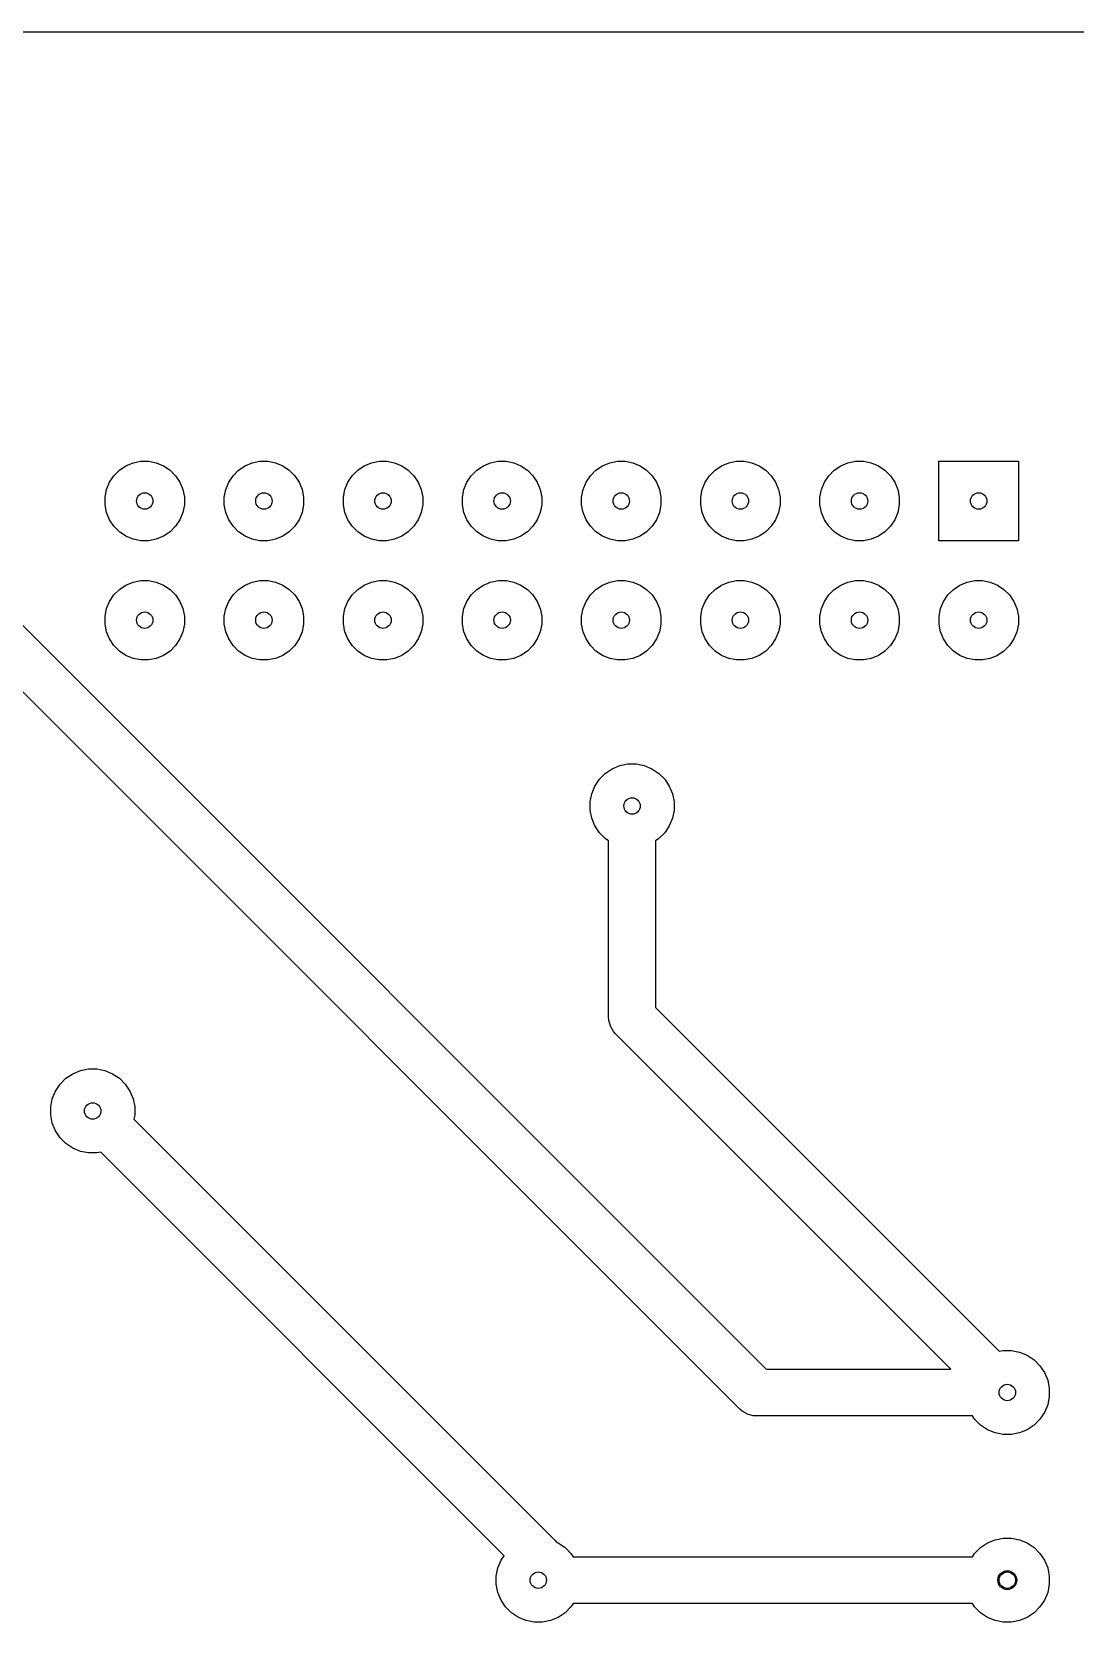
# Model space of a CAD drawing. Header units: millimetres. Extents: x 20 to 120, y -120 to -20.
# Drawn here: x 58.7 to 80.95, y -53.9 to -20 of the extents above; entities that cross this region are included whole.
import ezdxf

# ---------------------------------------------------------------- set-up
doc = ezdxf.new("R2010")
doc.units = ezdxf.units.MM
doc.layers.add('Edge.Cuts', color=40, linetype='CONTINUOUS', true_color=0xfabd2f)
doc.layers.add('F.Cu', color=52, linetype='CONTINUOUS', true_color=0xb8bb26)

msp = doc.modelspace()

# ---------------------------------------------------------------- linework, layer by layer
at = {"layer": 'Edge.Cuts', "linetype": 'CONTINUOUS'}
msp.add_line((20, -20), (120, -20), dxfattribs=at)
at = {"layer": 'Edge.Cuts'}
for centre in [(61.11, -30), (63.65, -30), (66.19, -30), (68.73, -30), (71.27, -30), (73.81, -30), (76.35, -30), (78.89, -30), (61.11, -32.54), (63.65, -32.54), (66.19, -32.54), (68.73, -32.54), (71.27, -32.54), (73.81, -32.54), (76.35, -32.54), (78.89, -32.54), (71.5, -36.5), (60, -43), (79.5, -49), (69.5, -53), (79.5, -53)]:
    msp.add_circle(centre, 0.175, dxfattribs=at)
at = {"layer": 'F.Cu', "linetype": 'CONTINUOUS'}
for p, q in [((78.04, -30.85), (78.04, -29.15)), ((78.04, -29.15), (79.74, -29.15)), ((79.74, -29.15), (79.74, -30.85)), ((60.360367, -29.599313), (60.452941, -29.460766)), ((60.452941, -29.460766), (60.570766, -29.342941)), ((60.570766, -29.342941), (60.709313, -29.250367)), ((60.709313, -29.250367), (60.863258, -29.186601)), ((60.863258, -29.186601), (61.026685, -29.154093)), ((61.026685, -29.154093), (61.193315, -29.154093)), ((61.193315, -29.154093), (61.356742, -29.186601)), ((61.356742, -29.186601), (61.510687, -29.250367)), ((61.510687, -29.250367), (61.649234, -29.342941)), ((61.649234, -29.342941), (61.767059, -29.460766)), ((61.767059, -29.460766), (61.859633, -29.599313)), ((62.900367, -29.599313), (62.992941, -29.460766)), ((62.992941, -29.460766), (63.110766, -29.342941)), ((63.110766, -29.342941), (63.249313, -29.250367)), ((63.249313, -29.250367), (63.403258, -29.186601)), ((63.403258, -29.186601), (63.566685, -29.154093)), ((63.566685, -29.154093), (63.733315, -29.154093)), ((63.733315, -29.154093), (63.896742, -29.186601)), ((63.896742, -29.186601), (64.050687, -29.250367)), ((64.050687, -29.250367), (64.189234, -29.342941)), ((64.189234, -29.342941), (64.307059, -29.460766)), ((64.307059, -29.460766), (64.399633, -29.599313)), ((65.440367, -29.599313), (65.532941, -29.460766)), ((65.532941, -29.460766), (65.650766, -29.342941)), ((65.650766, -29.342941), (65.789313, -29.250367)), ((65.789313, -29.250367), (65.943258, -29.186601)), ((65.943258, -29.186601), (66.106685, -29.154093)), ((66.106685, -29.154093), (66.273315, -29.154093)), ((66.273315, -29.154093), (66.436742, -29.186601)), ((66.436742, -29.186601), (66.590687, -29.250367)), ((66.590687, -29.250367), (66.729234, -29.342941)), ((66.729234, -29.342941), (66.847059, -29.460766)), ((66.847059, -29.460766), (66.939633, -29.599313)), ((67.980367, -29.599313), (68.072941, -29.460766)), ((68.072941, -29.460766), (68.190766, -29.342941)), ((68.190766, -29.342941), (68.329313, -29.250367)), ((68.329313, -29.250367), (68.483258, -29.186601)), ((68.483258, -29.186601), (68.646685, -29.154093)), ((68.646685, -29.154093), (68.813315, -29.154093)), ((68.813315, -29.154093), (68.976742, -29.186601)), ((68.976742, -29.186601), (69.130687, -29.250367)), ((69.130687, -29.250367), (69.269234, -29.342941)), ((69.269234, -29.342941), (69.387059, -29.460766)), ((69.387059, -29.460766), (69.479633, -29.599313)), ((70.520367, -29.599313), (70.612941, -29.460766)), ((70.612941, -29.460766), (70.730766, -29.342941)), ((70.730766, -29.342941), (70.869313, -29.250367)), ((70.869313, -29.250367), (71.023258, -29.186601)), ((71.023258, -29.186601), (71.186685, -29.154093)), ((71.186685, -29.154093), (71.353315, -29.154093)), ((71.353315, -29.154093), (71.516742, -29.186601)), ((71.516742, -29.186601), (71.670687, -29.250367)), ((71.670687, -29.250367), (71.809234, -29.342941)), ((71.809234, -29.342941), (71.927059, -29.460766)), ((71.927059, -29.460766), (72.019633, -29.599313)), ((73.060367, -29.599313), (73.152941, -29.460766)), ((73.152941, -29.460766), (73.270766, -29.342941)), ((73.270766, -29.342941), (73.409313, -29.250367)), ((73.409313, -29.250367), (73.563258, -29.186601)), ((73.563258, -29.186601), (73.726685, -29.154093)), ((73.726685, -29.154093), (73.893315, -29.154093)), ((73.893315, -29.154093), (74.056742, -29.186601)), ((74.056742, -29.186601), (74.210687, -29.250367)), ((74.210687, -29.250367), (74.349234, -29.342941)), ((74.349234, -29.342941), (74.467059, -29.460766)), ((74.467059, -29.460766), (74.559633, -29.599313)), ((75.600367, -29.599313), (75.692941, -29.460766)), ((75.692941, -29.460766), (75.810766, -29.342941)), ((75.810766, -29.342941), (75.949313, -29.250367)), ((75.949313, -29.250367), (76.103258, -29.186601)), ((76.103258, -29.186601), (76.266685, -29.154093)), ((76.266685, -29.154093), (76.433315, -29.154093)), ((76.433315, -29.154093), (76.596742, -29.186601)), ((76.596742, -29.186601), (76.750687, -29.250367)), ((76.750687, -29.250367), (76.889234, -29.342941)), ((76.889234, -29.342941), (77.007059, -29.460766)), ((77.007059, -29.460766), (77.099633, -29.599313)), ((60.264093, -29.916685), (60.296601, -29.753258)), ((60.296601, -29.753258), (60.360367, -29.599313)), ((61.859633, -29.599313), (61.923399, -29.753258)), ((61.923399, -29.753258), (61.955907, -29.916685)), ((62.804093, -29.916685), (62.836601, -29.753258)), ((62.836601, -29.753258), (62.900367, -29.599313)), ((64.399633, -29.599313), (64.463399, -29.753258)), ((64.463399, -29.753258), (64.495907, -29.916685)), ((65.344093, -29.916685), (65.376601, -29.753258)), ((65.376601, -29.753258), (65.440367, -29.599313)), ((66.939633, -29.599313), (67.003399, -29.753258)), ((67.003399, -29.753258), (67.035907, -29.916685)), ((67.884093, -29.916685), (67.916601, -29.753258)), ((67.916601, -29.753258), (67.980367, -29.599313)), ((69.479633, -29.599313), (69.543399, -29.753258)), ((69.543399, -29.753258), (69.575907, -29.916685)), ((70.424093, -29.916685), (70.456601, -29.753258)), ((70.456601, -29.753258), (70.520367, -29.599313)), ((72.019633, -29.599313), (72.083399, -29.753258)), ((72.083399, -29.753258), (72.115907, -29.916685)), ((72.964093, -29.916685), (72.996601, -29.753258)), ((72.996601, -29.753258), (73.060367, -29.599313)), ((74.559633, -29.599313), (74.623399, -29.753258)), ((74.623399, -29.753258), (74.655907, -29.916685)), ((75.504093, -29.916685), (75.536601, -29.753258)), ((75.536601, -29.753258), (75.600367, -29.599313)), ((77.099633, -29.599313), (77.163399, -29.753258)), ((77.163399, -29.753258), (77.195907, -29.916685)), ((60.264093, -30.083315), (60.264093, -29.916685)), ((60.296601, -30.246742), (60.264093, -30.083315)), ((61.955907, -30.083315), (61.923399, -30.246742)), ((61.955907, -29.916685), (61.955907, -30.083315)), ((62.804093, -30.083315), (62.804093, -29.916685)), ((62.836601, -30.246742), (62.804093, -30.083315)), ((64.495907, -30.083315), (64.463399, -30.246742)), ((64.495907, -29.916685), (64.495907, -30.083315)), ((65.344093, -30.083315), (65.344093, -29.916685)), ((65.376601, -30.246742), (65.344093, -30.083315)), ((67.035907, -30.083315), (67.003399, -30.246742)), ((67.035907, -29.916685), (67.035907, -30.083315)), ((67.884093, -30.083315), (67.884093, -29.916685)), ((67.916601, -30.246742), (67.884093, -30.083315)), ((69.575907, -30.083315), (69.543399, -30.246742)), ((69.575907, -29.916685), (69.575907, -30.083315)), ((70.424093, -30.083315), (70.424093, -29.916685)), ((70.456601, -30.246742), (70.424093, -30.083315)), ((72.115907, -30.083315), (72.083399, -30.246742)), ((72.115907, -29.916685), (72.115907, -30.083315)), ((72.964093, -30.083315), (72.964093, -29.916685)), ((72.996601, -30.246742), (72.964093, -30.083315)), ((74.655907, -30.083315), (74.623399, -30.246742)), ((74.655907, -29.916685), (74.655907, -30.083315)), ((75.504093, -30.083315), (75.504093, -29.916685)), ((75.536601, -30.246742), (75.504093, -30.083315)), ((77.195907, -30.083315), (77.163399, -30.246742)), ((77.195907, -29.916685), (77.195907, -30.083315)), ((60.360367, -30.400687), (60.296601, -30.246742)), ((60.452941, -30.539234), (60.360367, -30.400687)), ((61.859633, -30.400687), (61.767059, -30.539234)), ((61.923399, -30.246742), (61.859633, -30.400687)), ((62.900367, -30.400687), (62.836601, -30.246742)), ((62.992941, -30.539234), (62.900367, -30.400687)), ((64.399633, -30.400687), (64.307059, -30.539234)), ((64.463399, -30.246742), (64.399633, -30.400687)), ((65.440367, -30.400687), (65.376601, -30.246742)), ((65.532941, -30.539234), (65.440367, -30.400687)), ((66.939633, -30.400687), (66.847059, -30.539234)), ((67.003399, -30.246742), (66.939633, -30.400687)), ((67.980367, -30.400687), (67.916601, -30.246742)), ((68.072941, -30.539234), (67.980367, -30.400687)), ((69.479633, -30.400687), (69.387059, -30.539234)), ((69.543399, -30.246742), (69.479633, -30.400687)), ((70.520367, -30.400687), (70.456601, -30.246742)), ((70.612941, -30.539234), (70.520367, -30.400687)), ((72.019633, -30.400687), (71.927059, -30.539234)), ((72.083399, -30.246742), (72.019633, -30.400687)), ((73.060367, -30.400687), (72.996601, -30.246742)), ((73.152941, -30.539234), (73.060367, -30.400687)), ((74.559633, -30.400687), (74.467059, -30.539234)), ((74.623399, -30.246742), (74.559633, -30.400687)), ((75.600367, -30.400687), (75.536601, -30.246742)), ((75.692941, -30.539234), (75.600367, -30.400687)), ((77.099633, -30.400687), (77.007059, -30.539234)), ((77.163399, -30.246742), (77.099633, -30.400687)), ((60.570766, -30.657059), (60.452941, -30.539234)), ((60.709313, -30.749633), (60.570766, -30.657059)), ((60.863258, -30.813399), (60.709313, -30.749633)), ((61.026685, -30.845907), (60.863258, -30.813399)), ((61.356742, -30.813399), (61.193315, -30.845907)), ((61.510687, -30.749633), (61.356742, -30.813399)), ((61.649234, -30.657059), (61.510687, -30.749633)), ((61.767059, -30.539234), (61.649234, -30.657059)), ((63.110766, -30.657059), (62.992941, -30.539234)), ((63.249313, -30.749633), (63.110766, -30.657059)), ((63.403258, -30.813399), (63.249313, -30.749633)), ((63.566685, -30.845907), (63.403258, -30.813399)), ((63.896742, -30.813399), (63.733315, -30.845907)), ((64.050687, -30.749633), (63.896742, -30.813399)), ((64.189234, -30.657059), (64.050687, -30.749633)), ((64.307059, -30.539234), (64.189234, -30.657059)), ((65.650766, -30.657059), (65.532941, -30.539234)), ((65.789313, -30.749633), (65.650766, -30.657059)), ((65.943258, -30.813399), (65.789313, -30.749633)), ((66.106685, -30.845907), (65.943258, -30.813399)), ((66.436742, -30.813399), (66.273315, -30.845907)), ((66.590687, -30.749633), (66.436742, -30.813399)), ((66.729234, -30.657059), (66.590687, -30.749633)), ((66.847059, -30.539234), (66.729234, -30.657059)), ((68.190766, -30.657059), (68.072941, -30.539234)), ((68.329313, -30.749633), (68.190766, -30.657059)), ((68.483258, -30.813399), (68.329313, -30.749633)), ((68.646685, -30.845907), (68.483258, -30.813399)), ((68.976742, -30.813399), (68.813315, -30.845907)), ((69.130687, -30.749633), (68.976742, -30.813399)), ((69.269234, -30.657059), (69.130687, -30.749633)), ((69.387059, -30.539234), (69.269234, -30.657059)), ((70.730766, -30.657059), (70.612941, -30.539234)), ((70.869313, -30.749633), (70.730766, -30.657059)), ((71.023258, -30.813399), (70.869313, -30.749633)), ((71.186685, -30.845907), (71.023258, -30.813399)), ((71.516742, -30.813399), (71.353315, -30.845907)), ((71.670687, -30.749633), (71.516742, -30.813399)), ((71.809234, -30.657059), (71.670687, -30.749633)), ((71.927059, -30.539234), (71.809234, -30.657059)), ((73.270766, -30.657059), (73.152941, -30.539234)), ((73.409313, -30.749633), (73.270766, -30.657059)), ((73.563258, -30.813399), (73.409313, -30.749633)), ((73.726685, -30.845907), (73.563258, -30.813399)), ((74.056742, -30.813399), (73.893315, -30.845907)), ((74.210687, -30.749633), (74.056742, -30.813399)), ((74.349234, -30.657059), (74.210687, -30.749633)), ((74.467059, -30.539234), (74.349234, -30.657059)), ((75.810766, -30.657059), (75.692941, -30.539234)), ((75.949313, -30.749633), (75.810766, -30.657059)), ((76.103258, -30.813399), (75.949313, -30.749633)), ((76.266685, -30.845907), (76.103258, -30.813399)), ((76.596742, -30.813399), (76.433315, -30.845907)), ((76.750687, -30.749633), (76.596742, -30.813399)), ((76.889234, -30.657059), (76.750687, -30.749633)), ((77.007059, -30.539234), (76.889234, -30.657059)), ((61.193315, -30.845907), (61.026685, -30.845907)), ((63.733315, -30.845907), (63.566685, -30.845907)), ((66.273315, -30.845907), (66.106685, -30.845907)), ((68.813315, -30.845907), (68.646685, -30.845907)), ((71.353315, -30.845907), (71.186685, -30.845907)), ((73.893315, -30.845907), (73.726685, -30.845907)), ((76.433315, -30.845907), (76.266685, -30.845907)), ((79.74, -30.85), (78.04, -30.85)), ((60.570766, -31.882941), (60.709313, -31.790367)), ((60.709313, -31.790367), (60.863258, -31.726601)), ((60.863258, -31.726601), (61.026685, -31.694093)), ((61.026685, -31.694093), (61.193315, -31.694093)), ((61.193315, -31.694093), (61.356742, -31.726601)), ((61.356742, -31.726601), (61.510687, -31.790367)), ((61.510687, -31.790367), (61.649234, -31.882941)), ((63.110766, -31.882941), (63.249313, -31.790367)), ((63.249313, -31.790367), (63.403258, -31.726601)), ((63.403258, -31.726601), (63.566685, -31.694093)), ((63.566685, -31.694093), (63.733315, -31.694093)), ((63.733315, -31.694093), (63.896742, -31.726601)), ((63.896742, -31.726601), (64.050687, -31.790367)), ((64.050687, -31.790367), (64.189234, -31.882941)), ((65.650766, -31.882941), (65.789313, -31.790367)), ((65.789313, -31.790367), (65.943258, -31.726601)), ((65.943258, -31.726601), (66.106685, -31.694093)), ((66.106685, -31.694093), (66.273315, -31.694093)), ((66.273315, -31.694093), (66.436742, -31.726601)), ((66.436742, -31.726601), (66.590687, -31.790367)), ((66.590687, -31.790367), (66.729234, -31.882941)), ((68.190766, -31.882941), (68.329313, -31.790367)), ((68.329313, -31.790367), (68.483258, -31.726601)), ((68.483258, -31.726601), (68.646685, -31.694093)), ((68.646685, -31.694093), (68.813315, -31.694093)), ((68.813315, -31.694093), (68.976742, -31.726601)), ((68.976742, -31.726601), (69.130687, -31.790367)), ((69.130687, -31.790367), (69.269234, -31.882941)), ((70.730766, -31.882941), (70.869313, -31.790367)), ((70.869313, -31.790367), (71.023258, -31.726601)), ((71.023258, -31.726601), (71.186685, -31.694093)), ((71.186685, -31.694093), (71.353315, -31.694093)), ((71.353315, -31.694093), (71.516742, -31.726601)), ((71.516742, -31.726601), (71.670687, -31.790367)), ((71.670687, -31.790367), (71.809234, -31.882941)), ((73.270766, -31.882941), (73.409313, -31.790367)), ((73.409313, -31.790367), (73.563258, -31.726601)), ((73.563258, -31.726601), (73.726685, -31.694093)), ((73.726685, -31.694093), (73.893315, -31.694093)), ((73.893315, -31.694093), (74.056742, -31.726601)), ((74.056742, -31.726601), (74.210687, -31.790367)), ((74.210687, -31.790367), (74.349234, -31.882941)), ((75.810766, -31.882941), (75.949313, -31.790367)), ((75.949313, -31.790367), (76.103258, -31.726601)), ((76.103258, -31.726601), (76.266685, -31.694093)), ((76.266685, -31.694093), (76.433315, -31.694093)), ((76.433315, -31.694093), (76.596742, -31.726601)), ((76.596742, -31.726601), (76.750687, -31.790367)), ((76.750687, -31.790367), (76.889234, -31.882941)), ((78.350766, -31.882941), (78.489313, -31.790367)), ((78.489313, -31.790367), (78.643258, -31.726601)), ((78.643258, -31.726601), (78.806685, -31.694093)), ((78.806685, -31.694093), (78.973315, -31.694093)), ((78.973315, -31.694093), (79.136742, -31.726601)), ((79.136742, -31.726601), (79.290687, -31.790367)), ((79.290687, -31.790367), (79.429234, -31.882941)), ((60.296601, -32.293258), (60.360367, -32.139313)), ((60.360367, -32.139313), (60.452941, -32.000766)), ((60.452941, -32.000766), (60.570766, -31.882941)), ((61.649234, -31.882941), (61.767059, -32.000766)), ((61.767059, -32.000766), (61.859633, -32.139313)), ((61.859633, -32.139313), (61.923399, -32.293258)), ((62.836601, -32.293258), (62.900367, -32.139313)), ((62.900367, -32.139313), (62.992941, -32.000766)), ((62.992941, -32.000766), (63.110766, -31.882941)), ((64.189234, -31.882941), (64.307059, -32.000766)), ((64.307059, -32.000766), (64.399633, -32.139313)), ((64.399633, -32.139313), (64.463399, -32.293258)), ((65.376601, -32.293258), (65.440367, -32.139313)), ((65.440367, -32.139313), (65.532941, -32.000766)), ((65.532941, -32.000766), (65.650766, -31.882941)), ((66.729234, -31.882941), (66.847059, -32.000766)), ((66.847059, -32.000766), (66.939633, -32.139313)), ((66.939633, -32.139313), (67.003399, -32.293258)), ((67.916601, -32.293258), (67.980367, -32.139313)), ((67.980367, -32.139313), (68.072941, -32.000766)), ((68.072941, -32.000766), (68.190766, -31.882941)), ((69.269234, -31.882941), (69.387059, -32.000766)), ((69.387059, -32.000766), (69.479633, -32.139313)), ((69.479633, -32.139313), (69.543399, -32.293258)), ((70.456601, -32.293258), (70.520367, -32.139313)), ((70.520367, -32.139313), (70.612941, -32.000766)), ((70.612941, -32.000766), (70.730766, -31.882941)), ((71.809234, -31.882941), (71.927059, -32.000766)), ((71.927059, -32.000766), (72.019633, -32.139313)), ((72.019633, -32.139313), (72.083399, -32.293258)), ((72.996601, -32.293258), (73.060367, -32.139313)), ((73.060367, -32.139313), (73.152941, -32.000766)), ((73.152941, -32.000766), (73.270766, -31.882941)), ((74.349234, -31.882941), (74.467059, -32.000766)), ((74.467059, -32.000766), (74.559633, -32.139313)), ((74.559633, -32.139313), (74.623399, -32.293258)), ((75.536601, -32.293258), (75.600367, -32.139313)), ((75.600367, -32.139313), (75.692941, -32.000766)), ((75.692941, -32.000766), (75.810766, -31.882941)), ((76.889234, -31.882941), (77.007059, -32.000766)), ((77.007059, -32.000766), (77.099633, -32.139313)), ((77.099633, -32.139313), (77.163399, -32.293258)), ((78.076601, -32.293258), (78.140367, -32.139313)), ((78.140367, -32.139313), (78.232941, -32.000766)), ((78.232941, -32.000766), (78.350766, -31.882941)), ((79.429234, -31.882941), (79.547059, -32.000766)), ((79.547059, -32.000766), (79.639633, -32.139313)), ((79.639633, -32.139313), (79.703399, -32.293258)), ((58.29, -32.433452), (74.356548, -48.5)), ((60.264093, -32.456685), (60.296601, -32.293258)), ((60.264093, -32.623315), (60.264093, -32.456685)), ((61.923399, -32.293258), (61.955907, -32.456685)), ((61.955907, -32.456685), (61.955907, -32.623315)), ((62.804093, -32.456685), (62.836601, -32.293258)), ((62.804093, -32.623315), (62.804093, -32.456685)), ((64.463399, -32.293258), (64.495907, -32.456685)), ((64.495907, -32.456685), (64.495907, -32.623315)), ((65.344093, -32.456685), (65.376601, -32.293258)), ((65.344093, -32.623315), (65.344093, -32.456685)), ((67.003399, -32.293258), (67.035907, -32.456685)), ((67.035907, -32.456685), (67.035907, -32.623315)), ((67.884093, -32.456685), (67.916601, -32.293258)), ((67.884093, -32.623315), (67.884093, -32.456685)), ((69.543399, -32.293258), (69.575907, -32.456685)), ((69.575907, -32.456685), (69.575907, -32.623315)), ((70.424093, -32.456685), (70.456601, -32.293258)), ((70.424093, -32.623315), (70.424093, -32.456685)), ((72.083399, -32.293258), (72.115907, -32.456685)), ((72.115907, -32.456685), (72.115907, -32.623315)), ((72.964093, -32.456685), (72.996601, -32.293258)), ((72.964093, -32.623315), (72.964093, -32.456685)), ((74.623399, -32.293258), (74.655907, -32.456685)), ((74.655907, -32.456685), (74.655907, -32.623315)), ((75.504093, -32.456685), (75.536601, -32.293258)), ((75.504093, -32.623315), (75.504093, -32.456685)), ((77.163399, -32.293258), (77.195907, -32.456685)), ((77.195907, -32.456685), (77.195907, -32.623315)), ((78.044093, -32.456685), (78.076601, -32.293258)), ((78.044093, -32.623315), (78.044093, -32.456685)), ((79.703399, -32.293258), (79.735907, -32.456685)), ((79.735907, -32.456685), (79.735907, -32.623315)), ((60.296601, -32.786742), (60.264093, -32.623315)), ((60.360367, -32.940687), (60.296601, -32.786742)), ((61.923399, -32.786742), (61.859633, -32.940687)), ((61.955907, -32.623315), (61.923399, -32.786742)), ((62.836601, -32.786742), (62.804093, -32.623315)), ((62.900367, -32.940687), (62.836601, -32.786742)), ((64.463399, -32.786742), (64.399633, -32.940687)), ((64.495907, -32.623315), (64.463399, -32.786742)), ((65.376601, -32.786742), (65.344093, -32.623315)), ((65.440367, -32.940687), (65.376601, -32.786742)), ((67.003399, -32.786742), (66.939633, -32.940687)), ((67.035907, -32.623315), (67.003399, -32.786742)), ((67.916601, -32.786742), (67.884093, -32.623315)), ((67.980367, -32.940687), (67.916601, -32.786742)), ((69.543399, -32.786742), (69.479633, -32.940687)), ((69.575907, -32.623315), (69.543399, -32.786742)), ((70.456601, -32.786742), (70.424093, -32.623315)), ((70.520367, -32.940687), (70.456601, -32.786742)), ((72.083399, -32.786742), (72.019633, -32.940687)), ((72.115907, -32.623315), (72.083399, -32.786742)), ((72.996601, -32.786742), (72.964093, -32.623315)), ((73.060367, -32.940687), (72.996601, -32.786742)), ((74.623399, -32.786742), (74.559633, -32.940687)), ((74.655907, -32.623315), (74.623399, -32.786742)), ((75.536601, -32.786742), (75.504093, -32.623315)), ((75.600367, -32.940687), (75.536601, -32.786742)), ((77.163399, -32.786742), (77.099633, -32.940687)), ((77.195907, -32.623315), (77.163399, -32.786742)), ((78.076601, -32.786742), (78.044093, -32.623315)), ((78.140367, -32.940687), (78.076601, -32.786742)), ((79.703399, -32.786742), (79.639633, -32.940687)), ((79.735907, -32.623315), (79.703399, -32.786742)), ((73.795887, -49.353553), (57.436447, -32.994112)), ((60.452941, -33.079234), (60.360367, -32.940687)), ((60.570766, -33.197059), (60.452941, -33.079234)), ((60.709313, -33.289633), (60.570766, -33.197059)), ((61.649234, -33.197059), (61.510687, -33.289633)), ((61.767059, -33.079234), (61.649234, -33.197059)), ((61.859633, -32.940687), (61.767059, -33.079234)), ((62.992941, -33.079234), (62.900367, -32.940687)), ((63.110766, -33.197059), (62.992941, -33.079234)), ((63.249313, -33.289633), (63.110766, -33.197059)), ((64.189234, -33.197059), (64.050687, -33.289633)), ((64.307059, -33.079234), (64.189234, -33.197059)), ((64.399633, -32.940687), (64.307059, -33.079234)), ((65.532941, -33.079234), (65.440367, -32.940687)), ((65.650766, -33.197059), (65.532941, -33.079234)), ((65.789313, -33.289633), (65.650766, -33.197059)), ((66.729234, -33.197059), (66.590687, -33.289633)), ((66.847059, -33.079234), (66.729234, -33.197059)), ((66.939633, -32.940687), (66.847059, -33.079234)), ((68.072941, -33.079234), (67.980367, -32.940687)), ((68.190766, -33.197059), (68.072941, -33.079234)), ((68.329313, -33.289633), (68.190766, -33.197059)), ((69.269234, -33.197059), (69.130687, -33.289633)), ((69.387059, -33.079234), (69.269234, -33.197059)), ((69.479633, -32.940687), (69.387059, -33.079234)), ((70.612941, -33.079234), (70.520367, -32.940687)), ((70.730766, -33.197059), (70.612941, -33.079234)), ((70.869313, -33.289633), (70.730766, -33.197059)), ((71.809234, -33.197059), (71.670687, -33.289633)), ((71.927059, -33.079234), (71.809234, -33.197059)), ((72.019633, -32.940687), (71.927059, -33.079234)), ((73.152941, -33.079234), (73.060367, -32.940687)), ((73.270766, -33.197059), (73.152941, -33.079234)), ((73.409313, -33.289633), (73.270766, -33.197059)), ((74.349234, -33.197059), (74.210687, -33.289633)), ((74.467059, -33.079234), (74.349234, -33.197059)), ((74.559633, -32.940687), (74.467059, -33.079234)), ((75.692941, -33.079234), (75.600367, -32.940687)), ((75.810766, -33.197059), (75.692941, -33.079234)), ((75.949313, -33.289633), (75.810766, -33.197059)), ((76.889234, -33.197059), (76.750687, -33.289633)), ((77.007059, -33.079234), (76.889234, -33.197059)), ((77.099633, -32.940687), (77.007059, -33.079234)), ((78.232941, -33.079234), (78.140367, -32.940687)), ((78.350766, -33.197059), (78.232941, -33.079234)), ((78.489313, -33.289633), (78.350766, -33.197059)), ((79.429234, -33.197059), (79.290687, -33.289633)), ((79.547059, -33.079234), (79.429234, -33.197059)), ((79.639633, -32.940687), (79.547059, -33.079234)), ((60.863258, -33.353399), (60.709313, -33.289633)), ((61.026685, -33.385907), (60.863258, -33.353399)), ((61.193315, -33.385907), (61.026685, -33.385907)), ((61.356742, -33.353399), (61.193315, -33.385907)), ((61.510687, -33.289633), (61.356742, -33.353399)), ((63.403258, -33.353399), (63.249313, -33.289633)), ((63.566685, -33.385907), (63.403258, -33.353399)), ((63.733315, -33.385907), (63.566685, -33.385907)), ((63.896742, -33.353399), (63.733315, -33.385907)), ((64.050687, -33.289633), (63.896742, -33.353399)), ((65.943258, -33.353399), (65.789313, -33.289633)), ((66.106685, -33.385907), (65.943258, -33.353399)), ((66.273315, -33.385907), (66.106685, -33.385907)), ((66.436742, -33.353399), (66.273315, -33.385907)), ((66.590687, -33.289633), (66.436742, -33.353399)), ((68.483258, -33.353399), (68.329313, -33.289633)), ((68.646685, -33.385907), (68.483258, -33.353399)), ((68.813315, -33.385907), (68.646685, -33.385907)), ((68.976742, -33.353399), (68.813315, -33.385907)), ((69.130687, -33.289633), (68.976742, -33.353399)), ((71.023258, -33.353399), (70.869313, -33.289633)), ((71.186685, -33.385907), (71.023258, -33.353399)), ((71.353315, -33.385907), (71.186685, -33.385907)), ((71.516742, -33.353399), (71.353315, -33.385907)), ((71.670687, -33.289633), (71.516742, -33.353399)), ((73.563258, -33.353399), (73.409313, -33.289633)), ((73.726685, -33.385907), (73.563258, -33.353399)), ((73.893315, -33.385907), (73.726685, -33.385907)), ((74.056742, -33.353399), (73.893315, -33.385907)), ((74.210687, -33.289633), (74.056742, -33.353399)), ((76.103258, -33.353399), (75.949313, -33.289633)), ((76.266685, -33.385907), (76.103258, -33.353399)), ((76.433315, -33.385907), (76.266685, -33.385907)), ((76.596742, -33.353399), (76.433315, -33.385907)), ((76.750687, -33.289633), (76.596742, -33.353399)), ((78.643258, -33.353399), (78.489313, -33.289633)), ((78.806685, -33.385907), (78.643258, -33.353399)), ((78.973315, -33.385907), (78.806685, -33.385907)), ((79.136742, -33.353399), (78.973315, -33.385907)), ((79.290687, -33.289633), (79.136742, -33.353399)), ((70.706271, -36.075743), (70.804291, -35.929046)), ((70.804291, -35.929046), (70.929046, -35.804291)), ((70.929046, -35.804291), (71.075743, -35.706271)), ((71.075743, -35.706271), (71.238744, -35.638754)), ((71.238744, -35.638754), (71.411785, -35.604334)), ((71.411785, -35.604334), (71.588215, -35.604334)), ((71.588215, -35.604334), (71.761256, -35.638754)), ((71.761256, -35.638754), (71.924257, -35.706271)), ((71.924257, -35.706271), (72.070954, -35.804291)), ((72.070954, -35.804291), (72.195709, -35.929046)), ((72.195709, -35.929046), (72.293729, -36.075743)), ((70.604334, -36.411785), (70.638754, -36.238744)), ((70.638754, -36.238744), (70.706271, -36.075743)), ((72.293729, -36.075743), (72.361246, -36.238744)), ((72.361246, -36.238744), (72.395666, -36.411785)), ((70.604334, -36.588215), (70.604334, -36.411785)), ((70.638754, -36.761256), (70.604334, -36.588215)), ((72.395666, -36.588215), (72.361246, -36.761256)), ((72.395666, -36.411785), (72.395666, -36.588215)), ((70.706271, -36.924257), (70.638754, -36.761256)), ((70.804291, -37.070954), (70.706271, -36.924257)), ((72.293729, -36.924257), (72.195709, -37.070954)), ((72.361246, -36.761256), (72.293729, -36.924257)), ((70.929046, -37.195709), (70.804291, -37.070954)), ((71, -37.243119), (70.929046, -37.195709)), ((71, -41), (71, -37.243119)), ((72.070954, -37.195709), (72, -37.243119)), ((72, -37.243119), (72, -40.792893)), ((72.195709, -37.070954), (72.070954, -37.195709)), ((71.004277, -41.065247), (71, -41)), ((72, -40.792893), (79.328089, -48.120982)), ((71.004277, -41.065263), (71.004277, -41.065247)), ((71.025495, -41.144448), (71.004277, -41.065263)), ((71.03806, -41.191342), (71.025495, -41.144448)), ((71.103323, -41.304381), (71.03806, -41.191342)), ((71.103338, -41.304396), (71.103323, -41.304381)), ((71.146447, -41.353553), (71.103338, -41.304396)), ((78.292893, -48.5), (71.146447, -41.353553)), ((59.304291, -42.429046), (59.429046, -42.304291)), ((59.429046, -42.304291), (59.575743, -42.206271)), ((59.575743, -42.206271), (59.738744, -42.138754)), ((59.738744, -42.138754), (59.911785, -42.104334)), ((59.911785, -42.104334), (60.088215, -42.104334)), ((60.088215, -42.104334), (60.261256, -42.138754)), ((60.261256, -42.138754), (60.424257, -42.206271)), ((60.424257, -42.206271), (60.570954, -42.304291)), ((60.570954, -42.304291), (60.695709, -42.429046)), ((59.138754, -42.738744), (59.206271, -42.575743)), ((59.206271, -42.575743), (59.304291, -42.429046)), ((60.695709, -42.429046), (60.793729, -42.575743)), ((60.793729, -42.575743), (60.861246, -42.738744)), ((59.104334, -42.911785), (59.138754, -42.738744)), ((59.104334, -43.088215), (59.104334, -42.911785)), ((60.861246, -42.738744), (60.895666, -42.911785)), ((60.895666, -42.911785), (60.895666, -43.088215)), ((59.138754, -43.261256), (59.104334, -43.088215)), ((59.206271, -43.424257), (59.138754, -43.261256)), ((60.895666, -43.088215), (60.879017, -43.171911)), ((60.879017, -43.171911), (69.853554, -52.146447)), ((59.304291, -43.570954), (59.206271, -43.424257)), ((59.429046, -43.695709), (59.304291, -43.570954)), ((59.575743, -43.793729), (59.429046, -43.695709)), ((59.738744, -43.861246), (59.575743, -43.793729)), ((59.911785, -43.895666), (59.738744, -43.861246)), ((60.088215, -43.895666), (59.911785, -43.895666)), ((60.171911, -43.879017), (60.088215, -43.895666)), ((68.771305, -52.478412), (60.171911, -43.879017)), ((79.328089, -48.120982), (79.411785, -48.104334)), ((79.411785, -48.104334), (79.588215, -48.104334)), ((79.588215, -48.104334), (79.761256, -48.138754)), ((79.761256, -48.138754), (79.924257, -48.206271)), ((79.924257, -48.206271), (80.070954, -48.304291)), ((80.070954, -48.304291), (80.195709, -48.429046)), ((80.195709, -48.429046), (80.293729, -48.575743)), ((74.356548, -48.5), (78.292893, -48.5)), ((80.293729, -48.575743), (80.361246, -48.738744)), ((80.361246, -48.738744), (80.395666, -48.911785)), ((80.395666, -49.088215), (80.361246, -49.261256)), ((80.395666, -48.911785), (80.395666, -49.088215)), ((73.845051, -49.396668), (73.795887, -49.353553)), ((73.84506, -49.396677), (73.845051, -49.396668)), ((73.958099, -49.46194), (73.84506, -49.396677)), ((74.084178, -49.495723), (73.958099, -49.46194)), ((80.293729, -49.424257), (80.195709, -49.570954)), ((80.361246, -49.261256), (80.293729, -49.424257)), ((74.084193, -49.495723), (74.084178, -49.495723)), ((74.149441, -49.5), (74.084193, -49.495723)), ((78.756881, -49.5), (74.149441, -49.5)), ((78.804291, -49.570954), (78.756881, -49.5)), ((78.929046, -49.695709), (78.804291, -49.570954)), ((79.075743, -49.793729), (78.929046, -49.695709)), ((79.238744, -49.861246), (79.075743, -49.793729)), ((79.924257, -49.793729), (79.761256, -49.861246)), ((80.070954, -49.695709), (79.924257, -49.793729)), ((80.195709, -49.570954), (80.070954, -49.695709)), ((79.411785, -49.895666), (79.238744, -49.861246)), ((79.588215, -49.895666), (79.411785, -49.895666)), ((79.761256, -49.861246), (79.588215, -49.895666)), ((69.853554, -52.146447), (69.89561, -52.194405)), ((69.89561, -52.194405), (69.924257, -52.206271)), ((79.075743, -52.206271), (79.238744, -52.138754)), ((79.238744, -52.138754), (79.411785, -52.104334)), ((79.411785, -52.104334), (79.588215, -52.104334)), ((79.588215, -52.104334), (79.761256, -52.138754)), ((79.761256, -52.138754), (79.924257, -52.206271)), ((68.706271, -52.575743), (68.771305, -52.478412)), ((69.924257, -52.206271), (70.070954, -52.304291)), ((70.070954, -52.304291), (70.195709, -52.429046)), ((70.195709, -52.429046), (70.243119, -52.5)), ((70.243119, -52.5), (78.756881, -52.5)), ((78.756881, -52.5), (78.804291, -52.429046)), ((78.804291, -52.429046), (78.929046, -52.304291)), ((78.929046, -52.304291), (79.075743, -52.206271)), ((79.924257, -52.206271), (80.070954, -52.304291)), ((80.070954, -52.304291), (80.195709, -52.429046)), ((80.195709, -52.429046), (80.293729, -52.575743)), ((68.604334, -52.911785), (68.638754, -52.738744)), ((68.638754, -52.738744), (68.706271, -52.575743)), ((80.293729, -52.575743), (80.361246, -52.738744)), ((80.361246, -52.738744), (80.395666, -52.911785)), ((68.604334, -53.088215), (68.604334, -52.911785)), ((68.638754, -53.261256), (68.604334, -53.088215)), ((80.395666, -53.088215), (80.361246, -53.261256)), ((80.395666, -52.911785), (80.395666, -53.088215)), ((68.706271, -53.424257), (68.638754, -53.261256)), ((68.804291, -53.570954), (68.706271, -53.424257)), ((70.243119, -53.5), (70.195709, -53.570954)), ((78.756881, -53.5), (70.243119, -53.5)), ((78.804291, -53.570954), (78.756881, -53.5)), ((80.293729, -53.424257), (80.195709, -53.570954)), ((80.361246, -53.261256), (80.293729, -53.424257)), ((68.929046, -53.695709), (68.804291, -53.570954)), ((69.075743, -53.793729), (68.929046, -53.695709)), ((69.238744, -53.861246), (69.075743, -53.793729)), ((69.411785, -53.895666), (69.238744, -53.861246)), ((69.761256, -53.861246), (69.588215, -53.895666)), ((69.924257, -53.793729), (69.761256, -53.861246)), ((70.070954, -53.695709), (69.924257, -53.793729)), ((70.195709, -53.570954), (70.070954, -53.695709)), ((78.929046, -53.695709), (78.804291, -53.570954)), ((79.075743, -53.793729), (78.929046, -53.695709)), ((79.238744, -53.861246), (79.075743, -53.793729)), ((79.411785, -53.895666), (79.238744, -53.861246)), ((79.761256, -53.861246), (79.588215, -53.895666)), ((79.924257, -53.793729), (79.761256, -53.861246)), ((80.070954, -53.695709), (79.924257, -53.793729)), ((80.195709, -53.570954), (80.070954, -53.695709)), ((69.588215, -53.895666), (69.411785, -53.895666)), ((79.588215, -53.895666), (79.411785, -53.895666))]:
    msp.add_line(p, q, dxfattribs=at)
at = {"layer": 'F.Cu'}
for centre, radius in [((61.11, -30), 0.175), ((61.11, -30), 0.175), ((63.65, -30), 0.175), ((63.65, -30), 0.175), ((66.19, -30), 0.175), ((66.19, -30), 0.175), ((68.73, -30), 0.175), ((68.73, -30), 0.175), ((71.27, -30), 0.175), ((71.27, -30), 0.175), ((73.81, -30), 0.175), ((73.81, -30), 0.175), ((76.35, -30), 0.175), ((76.35, -30), 0.175), ((78.89, -30), 0.175), ((78.89, -30), 0.175), ((61.11, -32.54), 0.175), ((61.11, -32.54), 0.175), ((63.65, -32.54), 0.175), ((63.65, -32.54), 0.175), ((66.19, -32.54), 0.175), ((66.19, -32.54), 0.175), ((68.73, -32.54), 0.175), ((68.73, -32.54), 0.175), ((71.27, -32.54), 0.175), ((71.27, -32.54), 0.175), ((73.81, -32.54), 0.175), ((73.81, -32.54), 0.175), ((76.35, -32.54), 0.175), ((76.35, -32.54), 0.175), ((78.89, -32.54), 0.175), ((78.89, -32.54), 0.175), ((71.5, -36.5), 0.175), ((71.5, -36.5), 0.175), ((60, -43), 0.175), ((60, -43), 0.175), ((79.5, -49), 0.175), ((79.5, -49), 0.175), ((69.5, -53), 0.175), ((69.5, -53), 0.175), ((79.5, -53), 0.2), ((79.5, -53), 0.2), ((79.5, -53), 0.175), ((79.5, -53), 0.175), ((79.5, -53), 0.175), ((79.5, -53), 0.175)]:
    msp.add_circle(centre, radius, dxfattribs=at)

doc.saveas('drawing.dxf')
